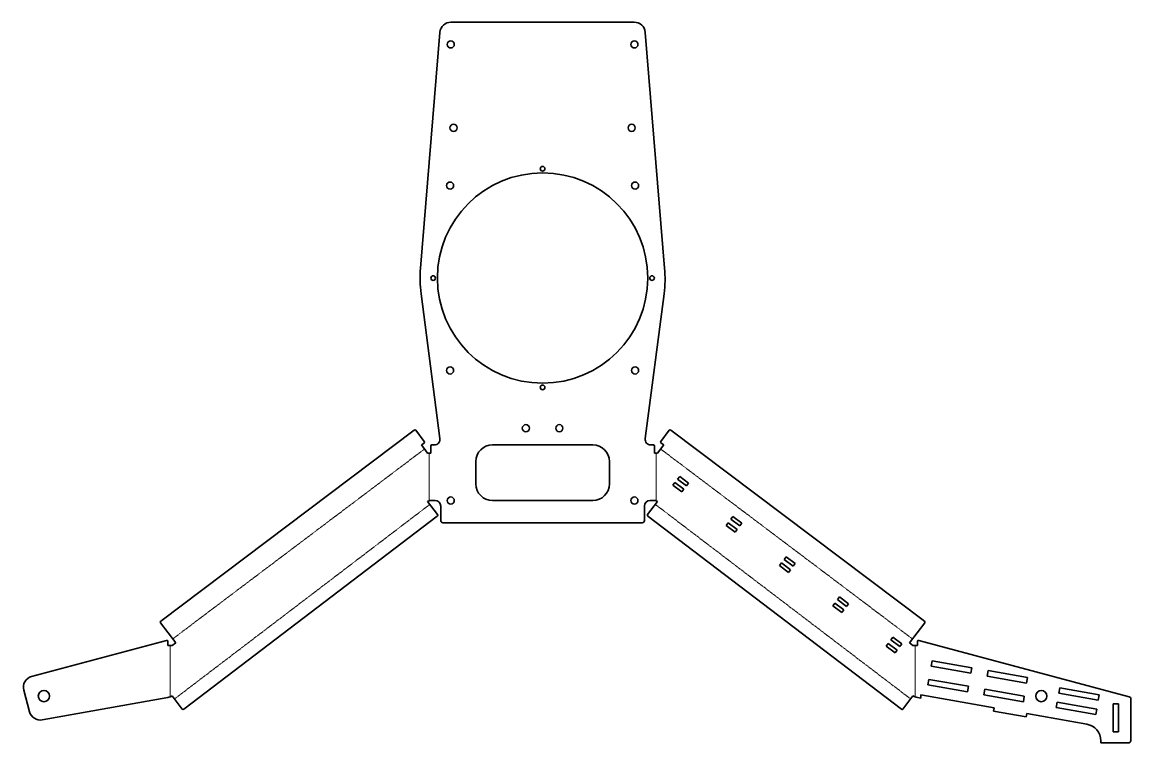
# Model space of a CAD drawing. Header units: millimetres. Extents: x -1 to 994, y 0 to 648.
import ezdxf

# ---------------------------------------------------------------- set-up
doc = ezdxf.new("R2010")
doc.units = ezdxf.units.MM
doc.linetypes.add('Chain', pattern=[13.68, 9.12, -1.14, 2.28, -1.14])
doc.layers.add('SIMUMAK Bend Centerline (ISO)', color=7, linetype='Chain', lineweight=9)
doc.layers.add('SIMUMAK Visible (ISO)', color=7, linetype='Continuous', lineweight=35)

# ---------------------------------------------------------------- blocks, each defined once
blk = doc.blocks.new('SIL-026-TRAS-03_Sheet_5_SIL-026-TRAS-03 (Desplegada)')
at = {"layer": 'SIMUMAK Bend Centerline (ISO)', "ltscale": 0.263158}
for p, q in [((-137.05, -59.78), (-363.29, -230.53)), ((-132.9, -63.39), (-132.9, -106.28)), ((70.89, -63.39), (70.89, -106.28)), ((301.28, -230.53), (75.04, -59.78)), ((-361.64, -284.45), (-132.27, -109.59)), ((70.26, -109.59), (299.63, -284.45)), ((-365.67, -236.5), (-365.67, -282.68)), ((303.66, -236.5), (303.66, -282.68))]:
    blk.add_line(p, q, dxfattribs=at)
at = {"layer": 'SIMUMAK Visible (ISO)'}
for p, q in [((-113.29, 323.9), (51.28, 323.9)), ((-140.64, 102.89), (-123.26, 314.71)), ((61.25, 314.71), (78.63, 102.89)), ((-123.24, -50.46), (-140.1, 79.77)), ((78.08, 79.77), (61.22, -50.46)), ((-374.02, -214.66), (-146.25, -42.75)), ((-144.84, -42.94), (-137.25, -53.01)), ((75.24, -53.01), (82.83, -42.94)), ((84.23, -42.75), (312.01, -214.66)), ((-137.45, -54.41), (-139.78, -56.17)), ((-139.78, -56.17), (-134.33, -63.39)), ((-131.48, -57.1), (-131.48, -63.39)), ((-130.48, -56.1), (-128.19, -56.1)), ((-76.01, -56.1), (13.99, -56.1)), ((66.18, -56.1), (68.47, -56.1)), ((69.47, -63.39), (69.47, -57.1)), ((72.32, -63.39), (77.77, -56.17)), ((77.77, -56.17), (75.43, -54.41)), ((-131.48, -63.39), (-134.33, -63.39)), ((72.32, -63.39), (69.47, -63.39)), ((-91.01, -91.1), (-91.01, -71.1)), ((28.99, -71.1), (28.99, -91.1)), ((90.32, -86.75), (92.13, -84.36)), ((98.3, -92.78), (90.32, -86.75)), ((92.13, -84.36), (100.11, -90.38)), ((86.1, -92.34), (87.91, -89.95)), ((94.08, -98.37), (86.1, -92.34)), ((87.91, -89.95), (95.89, -95.97)), ((95.89, -95.97), (94.08, -98.37)), ((100.11, -90.38), (98.3, -92.78)), ((-134.33, -106.89), (-125.36, -118.65)), ((-127.51, -106.1), (-131.48, -106.1)), ((13.99, -106.1), (-76.01, -106.1)), ((63.35, -118.65), (72.32, -106.89)), ((69.47, -106.1), (65.49, -106.1)), ((-122.51, -124.1), (-122.51, -111.1)), ((60.49, -111.1), (60.49, -124.1)), ((-125.55, -120.05), (-353.33, -293.69)), ((58.49, -126.1), (-120.51, -126.1)), ((291.32, -293.69), (63.54, -120.05)), ((133.99, -128.49), (135.8, -126.09)), ((141.98, -134.51), (133.99, -128.49)), ((135.8, -126.09), (143.78, -132.12)), ((138.21, -122.9), (140.02, -120.5)), ((146.19, -128.92), (138.21, -122.9)), ((140.02, -120.5), (148, -126.53)), ((148, -126.53), (146.19, -128.92)), ((143.78, -132.12), (141.98, -134.51)), ((186.1, -159.04), (187.91, -156.65)), ((194.08, -165.07), (186.1, -159.04)), ((187.91, -156.65), (195.89, -162.67)), ((181.88, -164.63), (183.69, -162.24)), ((189.87, -170.66), (181.88, -164.63)), ((183.69, -162.24), (191.67, -168.26)), ((191.67, -168.26), (189.87, -170.66)), ((195.89, -162.67), (194.08, -165.07)), ((229.78, -200.78), (231.58, -198.38)), ((231.58, -198.38), (239.56, -204.41)), ((233.99, -195.19), (235.8, -192.79)), ((241.97, -201.21), (233.99, -195.19)), ((235.8, -192.79), (243.78, -198.82)), ((243.78, -198.82), (241.97, -201.21)), ((237.76, -206.8), (229.78, -200.78)), ((239.56, -204.41), (237.76, -206.8)), ((-360.57, -234.14), (-374.22, -216.06)), ((312.21, -216.06), (298.56, -234.14)), ((281.88, -231.33), (283.69, -228.94)), ((283.69, -228.94), (291.67, -234.96)), ((-368.9, -231.84), (-489.96, -264.27)), ((-367.64, -236.5), (-367.64, -232.8)), ((-363.7, -236.5), (-367.64, -236.5)), ((-360.57, -234.14), (-363.7, -236.5)), ((277.67, -236.92), (279.47, -234.53)), ((285.65, -242.95), (277.67, -236.92)), ((279.47, -234.53), (287.46, -240.55)), ((289.86, -237.36), (281.88, -231.33)), ((291.67, -234.96), (289.86, -237.36)), ((301.69, -236.5), (298.56, -234.14)), ((305.63, -236.5), (301.69, -236.5)), ((305.63, -232.8), (305.63, -236.5)), ((495.89, -282.48), (306.88, -231.84)), ((287.46, -240.55), (285.65, -242.95)), ((318.13, -255.01), (319.01, -250.09)), ((353.58, -261.29), (318.13, -255.01)), ((319.01, -250.09), (354.45, -256.36)), ((354.45, -256.36), (353.58, -261.29)), ((315.17, -271.75), (316.04, -266.83)), ((316.04, -266.83), (351.49, -273.1)), ((368.35, -263.9), (369.23, -258.98)), ((403.8, -270.18), (368.35, -263.9)), ((369.23, -258.98), (404.67, -265.25)), ((404.67, -265.25), (403.8, -270.18)), ((-497.03, -276.52), (-491.82, -295.97)), ((350.62, -278.03), (315.17, -271.75)), ((351.49, -273.1), (350.62, -278.03)), ((365.39, -280.64), (366.26, -275.72)), ((366.26, -275.72), (401.71, -281.99)), ((432.65, -279.34), (433.52, -274.42)), ((433.52, -274.42), (468.97, -280.7)), ((-480.42, -303.23), (-367.64, -283.26)), ((-354.73, -293.51), (-363.7, -281.75)), ((301.69, -281.75), (292.72, -293.51)), ((305.63, -283.26), (308.63, -283.79)), ((308.63, -283.79), (308.63, -280.75)), ((308.63, -280.75), (374.48, -292.4)), ((400.84, -286.92), (365.39, -280.64)), ((401.71, -281.99), (400.84, -286.92)), ((430.38, -292.15), (431.25, -287.22)), ((431.25, -287.22), (466.7, -293.5)), ((468.09, -285.62), (432.65, -279.34)), ((468.97, -280.7), (468.09, -285.62)), ((497.37, -321.9), (497.37, -284.41)), ((374.48, -292.4), (373.96, -295.36)), ((373.96, -295.36), (403.5, -300.59)), ((403.5, -300.59), (404.02, -297.63)), ((404.02, -297.63), (457.98, -307.19)), ((465.83, -298.42), (430.38, -292.15)), ((466.7, -293.5), (465.83, -298.42)), ((481.37, -313.9), (481.37, -288.9)), ((481.37, -288.9), (486.37, -288.9)), ((486.37, -288.9), (486.37, -313.9)), ((486.37, -313.9), (481.37, -313.9)), ((470.37, -321.96), (470.37, -323.9)), ((470.37, -323.9), (495.37, -323.9))]:
    blk.add_line(p, q, dxfattribs=at)
for centre, radius in [((-113.51, 303.9), 3.2), ((51.49, 303.9), 3.2), ((-111.01, 228.9), 3.2), ((48.99, 228.9), 3.2), ((-31.01, 192.18), 2.1), ((-31.01, 93.9), 94.5), ((-114.09, 176.98), 3.2), ((52.08, 176.98), 3.2), ((-129.29, 93.9), 2.1), ((67.28, 93.9), 2.1), ((-114.09, 10.81), 3.2), ((52.08, 10.81), 3.2), ((-31.01, -4.39), 2.1), ((-46.01, -41.1), 3.2), ((-16.01, -41.1), 3.2), ((-113.51, -106.1), 3.2), ((51.49, -106.1), 3.2), ((-478.98, -281.86), 5.05), ((416.97, -281.86), 5.05)]:
    blk.add_circle(centre, radius, dxfattribs=at)
at = {"layer": 'SIMUMAK Visible (ISO)', "extrusion": (0, 0, -1)}
for centre, radius, start, end in [((113.29, 313.9), 10, 4.69014, 90), ((-51.28, 313.9), 10, 90, 175.30986), ((31.01, 93.9), 110, 352.62395, 4.69014), ((31.01, 93.9), 110, 175.30986, 187.37605), ((145.64, -43.55), 1, 52.95672, 142.95672), ((-83.63, -43.55), 1, 37.04328, 127.04328), ((138.05, -53.61), 1, 142.95672, 232.95672), ((130.48, -57.1), 1, 360, 90), ((-68.47, -57.1), 1, 90, 180), ((-76.04, -53.61), 1, 307.04328, 37.04328), ((126.16, -119.25), 1, 142.68006, 232.68006), ((-64.15, -119.25), 1, 307.31994, 37.31994), ((120.51, -124.1), 2, 270, 0), ((-58.49, -124.1), 2, 180, 270), ((373.42, -215.46), 1, 322.95672, 52.95672), ((-311.41, -215.46), 1, 127.04328, 217.04328), ((368.64, -232.8), 1, 75, 180), ((-306.63, -232.8), 1, 0, 105), ((487.37, -273.93), 10, 345, 75), ((-495.37, -284.41), 2, 105, 180), ((482.16, -293.38), 10, 259.96117, 345), ((353.94, -292.9), 1, 232.68006, 322.68006), ((-291.93, -292.9), 1, 217.31994, 307.31994), ((-495.37, -321.9), 2, 180, 270)]:
    blk.add_arc(centre, radius, start, end, dxfattribs=at)
at = {"layer": 'SIMUMAK Visible (ISO)'}
for centre, radius, start, end in [((-128.19, -51.1), 5, 270, 7.37605), ((-76.01, -71.1), 15, 90, 180), ((13.99, -71.1), 15, 360, 90), ((66.18, -51.1), 5, 172.62395, 270), ((-76.01, -91.1), 15, 180, 270), ((13.99, -91.1), 15, 270, 0), ((-127.51, -111.1), 5, 360, 90), ((65.49, -111.1), 5, 90, 180), ((455.37, -321.96), 15, 0, 79.96117)]:
    blk.add_arc(centre, radius, start, end, dxfattribs=at)
for points in [[(-134.33, -106.89), (-133.48, -106.35), (-132.48, -106.1), (-131.48, -106.1)], [(72.32, -106.89), (71.47, -106.35), (70.47, -106.1), (69.47, -106.1)], [(-363.7, -281.75), (-364.9, -282.51), (-366.27, -282.9), (-367.64, -283.26)], [(301.69, -281.75), (302.89, -282.51), (304.26, -282.9), (305.63, -283.26)]]:
    blk.add_open_spline(points, degree=3, dxfattribs=at)

msp = doc.modelspace()

# ---------------------------------------------------------------- block references
msp.add_blockref('SIL-026-TRAS-03_Sheet_5_SIL-026-TRAS-03 (Desplegada)', (497.03, 323.9))

doc.saveas('drawing.dxf')
